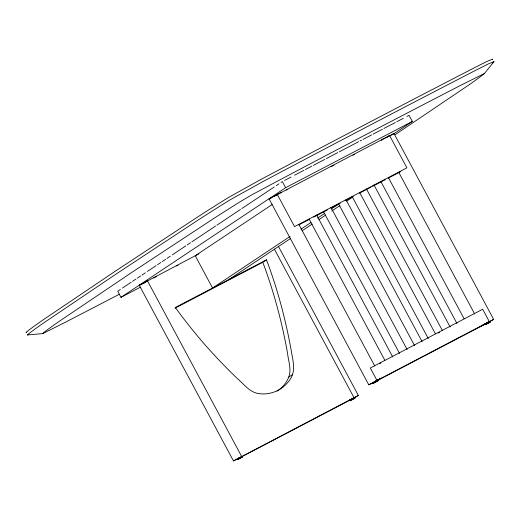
<?xml version="1.0" encoding="UTF-8"?>
<svg xmlns="http://www.w3.org/2000/svg" width="520" height="520" viewBox="0 0 520 520"><rect width="100%" height="100%" fill="white"/><g stroke="black" fill="none" stroke-linecap="round" stroke-linejoin="round"><path stroke-width="0.78" d="M276.991 391.151C282.308 387.907 286.449 382.85 288.788 377.091C291.661 369.219 288.346 361.004 287.521 353.08C281.996 322.159 273.877 291.681 262.795 262.288L266.507 259.818C277.583 289.211 285.708 319.696 291.226 350.61C292.728 360.022 296.159 370.656 290.206 379.301C287.144 383.916 282.971 387.673 278.115 390.312C271.603 393.594 264.05 394.882 256.893 393.244C248.709 391.183 243.672 383.851 237.49 378.709C214.74 356.856 193.772 333.106 175.344 307.489L266.507 259.818M239.285 458.036L233.454 460.902L139.282 285.279L198.958 253.799M233.454 460.902L358.339 395.428L278.363 246.266M395.213 134.648L467.844 85.663A1042.977 32.76 -28.2 0 0 482.586 75.03L484.478 73.483L494 61.62L488.267 63.954L476.307 69.992A830.108 26.072 -28.2 0 0 371.95 124.189A830.102 26.072 -28.2 0 0 262.373 181.87L229.489 200.181A1057.895 33.228 -28.2 0 0 198.764 219.635L117.189 273.319L44.415 322.406A1057.842 33.228 -28.2 0 0 29.445 333.197L27.339 334.951L42.718 333.613L65.748 322.043A816.107 25.636 -28.2 0 0 119.398 294.222M492.265 59.553L492.661 59.118L486.928 61.458L474.962 67.49A830.108 26.072 -28.2 0 0 370.611 121.687A830.102 26.072 -28.2 0 0 261.034 179.368L228.144 197.678A1057.895 33.228 -28.2 0 0 197.418 217.133L115.849 270.822L43.069 319.904A1057.842 33.228 -28.2 0 0 28.106 330.694L26 332.449L26.858 332.286M494 61.62L493.603 62.056A1057.706 33.221 -28.2 0 1 492.479 62.927M358.339 395.428L354.556 397.69M373.172 382.714L368.771 384.813L269.094 198.913L389.597 135.558L406.906 167.843L294.534 226.609L277.225 194.324L281.6 192.238L281.32 192.452M381.738 139.932L381.459 140.147L382.174 139.893M487.695 322.803L493.649 319.371L393.972 133.471L390.631 135.473M242.099 456.3L237.211 458.887L239.609 457.704M368.771 384.813L493.649 319.371M354.471 397.534L349.576 400.121L351.981 398.938M120.387 289.425L117.689 291.226L120.972 297.336L140.406 287.17M122.415 288.08L131.19 282.236M132.535 281.339L135.909 279.091M137.261 278.194L140.634 275.945M141.986 275.048L145.359 272.798M147.381 271.453L156.156 265.61M157.508 264.713L160.881 262.47M162.227 261.567L165.601 259.324M166.953 258.421L170.326 256.178M172.354 254.826L185.848 245.843M187.2 244.946L190.573 242.697M191.919 241.8L215.54 226.07M216.892 225.173L240.506 209.45M241.858 208.546L274.248 186.979M276.276 185.633L278.974 183.833M281.002 182.488L282.347 181.591L285.63 187.701L120.972 297.336M143.683 283.153L147.394 280.69L241.566 456.313M143.715 283.218L147.427 280.748M274.131 196.378L277.225 194.324M272.11 204.561L195.24 255.743L212.556 288.028L290.095 236.399M386.503 137.612L389.597 135.558M392.776 134.466L412.341 121.433L409.065 115.317L406.906 116.448M300.885 229.216L310.999 222.482M317.746 217.99L324.486 213.499M331.227 209.014L338.644 204.074M229.294 279.279L290.654 238.42M302.114 230.789L312.228 224.055M318.968 219.564L325.715 215.072M331.78 211.036L339.872 205.647M346.619 201.156L352.684 197.119M288.788 377.091L292.5 374.621M375.024 381.478L381.277 378.137L376.409 380.985M487.396 322.712L489.249 321.477L482.69 309.244L370.318 368.01L376.876 380.244M382.421 139.51L393.972 133.471M375.576 381.277C382.844 377.15 369.129 384.481 373.185 382.531M487.949 322.511L489.899 321.373L484.894 324.044L486.057 323.512M351.182 399.516L351.676 399.256M489.249 321.477L481.143 326.047L485.537 323.947L375.317 381.589M350.701 399.769L242.151 456.541M284.512 180.459L290.986 177.067M294.587 175.188L303.947 170.294M305.389 169.54L311.87 166.153M313.307 165.399L324.825 159.374M326.267 158.62L337.786 152.594M339.228 151.84L358.663 141.674M360.106 140.92L361.543 140.173M362.986 139.419L371.625 134.901M373.068 134.147L382.428 129.252M383.864 128.499L395.382 122.473M396.825 121.719L403.306 118.333M285.63 187.701L412.341 121.433M276.38 195.292L277.81 194.545M286.397 190.053L287.833 189.306M331.097 166.68L333.885 165.224M352.963 155.246L354.393 154.492M139.562 285.044L145.542 281.925M153.738 277.979L156.598 276.478M176.644 266L178.074 265.252M298.701 224.965L309.439 219.349M313.729 217.1L327.334 209.989M330.909 208.117L340.216 203.255M345.222 200.636L353.288 196.417M359.541 193.147L370.994 187.155M372.424 186.407L385.307 179.673M388.167 178.172L400.335 171.808M174.928 308.236L262.795 262.288M379.496 363.74L380.926 362.993M438.185 333.047L439.615 332.3M142.773 283.627L143.221 283.4M142.344 283.849L141.537 284.258M272.006 197.574L269.094 198.913M140.524 284.758L139.613 285.175M27.677 334.978L28.743 334.594M484.478 73.483L461.227 85.033A816.036 25.63 -28.2 0 0 371.118 131.872A816.036 25.63 -28.2 0 0 277.062 181.344L251.524 194.994L239.33 202.248A1043.192 32.767 -28.2 0 0 213.174 218.849L131.762 272.428L59.13 321.412A1043.198 32.767 -28.2 0 0 44.389 332.046L42.718 333.613M398.716 172.322L474.624 313.892M388.362 177.528L464.106 318.786M380.854 181.552L456.976 323.525M374.017 185.029L450.144 327.002M366.509 189.053L442.254 330.317M359.671 192.53L435.416 333.794M352.163 196.56L428.285 338.533M346.001 199.68L422.123 341.66M338.488 203.71L414.615 345.683M330.98 207.539L407.108 349.512M323.472 211.562L399.594 353.535M316.635 215.04L392.762 357.012M309.127 219.063L384.872 360.328M298.851 224.412L374.757 365.982M274.339 249.1L353.938 397.547M237.712 459.531L242.606 456.95L237.712 459.531M350.084 400.764L354.978 398.184L350.084 400.764M373.029 383.461L377.916 380.874L373.029 383.461M485.394 324.695L490.288 322.108L485.394 324.695"/></g></svg>
